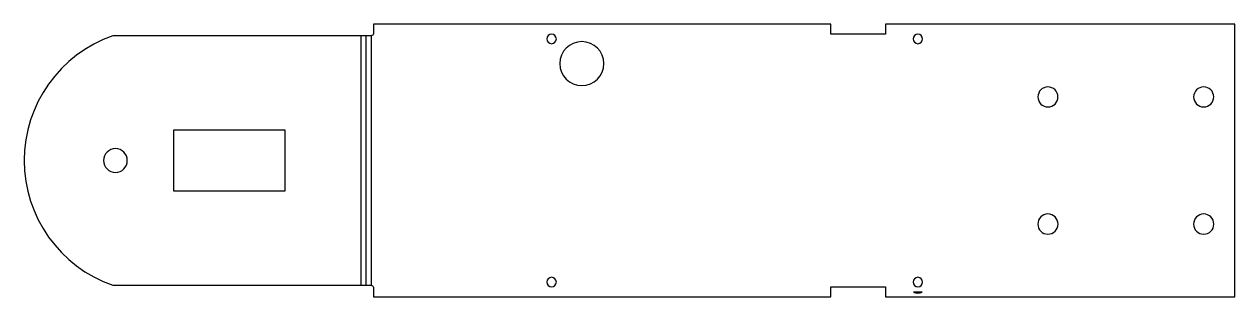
# Model space of a CAD drawing. Header units: inches. Extents: x -4.8 to 11.8, y 0 to 3.7.
import ezdxf

# ---------------------------------------------------------------- set-up
doc = ezdxf.new("R2010")
doc.units = ezdxf.units.IN

msp = doc.modelspace()

# ---------------------------------------------------------------- linework, layer by layer
at = {"layer": 'BEND'}
msp.add_line((-0.099, 0.157), (-0.099, 3.557), dxfattribs=at)
at = {"layer": 'BEND_EXTENT'}
for p, q in [((-0.168, 0.157), (-0.168, 3.557)), ((-0.031, 3.557), (-0.031, 0.157))]:
    msp.add_line(p, q, dxfattribs=at)
at = {"layer": 'INTERIOR_PROFILES'}
msp.add_lwpolyline([(-1.203, 2.27), (-2.728, 2.27), (-2.728, 1.445), (-1.203, 1.445)], close=True, dxfattribs=at)
msp.add_lwpolyline([(7.493, 0.062), (7.373, 0.062, 0.208514)], format="xyb", close=True, dxfattribs=at)
at = {"layer": 'INTERIOR_PROFILES', "extrusion": (0, 0, -1)}
for centre, radius in [((-2.433, 3.515), 0.065), ((-2.846, 3.178), 0.3), ((-7.433, 3.515), 0.065), ((-9.208, 2.724), 0.137), ((-11.334, 2.724), 0.137), ((3.52, 1.857), 0.162), ((-9.208, 0.991), 0.138), ((-11.334, 0.991), 0.138), ((-2.433, 0.2), 0.065), ((-7.433, 0.2), 0.065)]:
    msp.add_circle(centre, radius, dxfattribs=at)
at = {"layer": 'OUTER_PROFILES'}
msp.add_lwpolyline([(-3.557, 3.557, 0.710819), (-3.557, 0.157), (-0.031, 0.157, -0.414214), (0, 0.127), (0, 0), (6.243, 0), (6.243, 0.137), (6.993, 0.137), (6.993, 0), (11.759, 0), (11.759, 3.715), (6.993, 3.715), (6.993, 3.578), (6.243, 3.578), (6.243, 3.715), (0, 3.715), (0, 3.588, -0.414214), (-0.031, 3.557)], format="xyb", close=True, dxfattribs=at)

doc.saveas('drawing.dxf')
